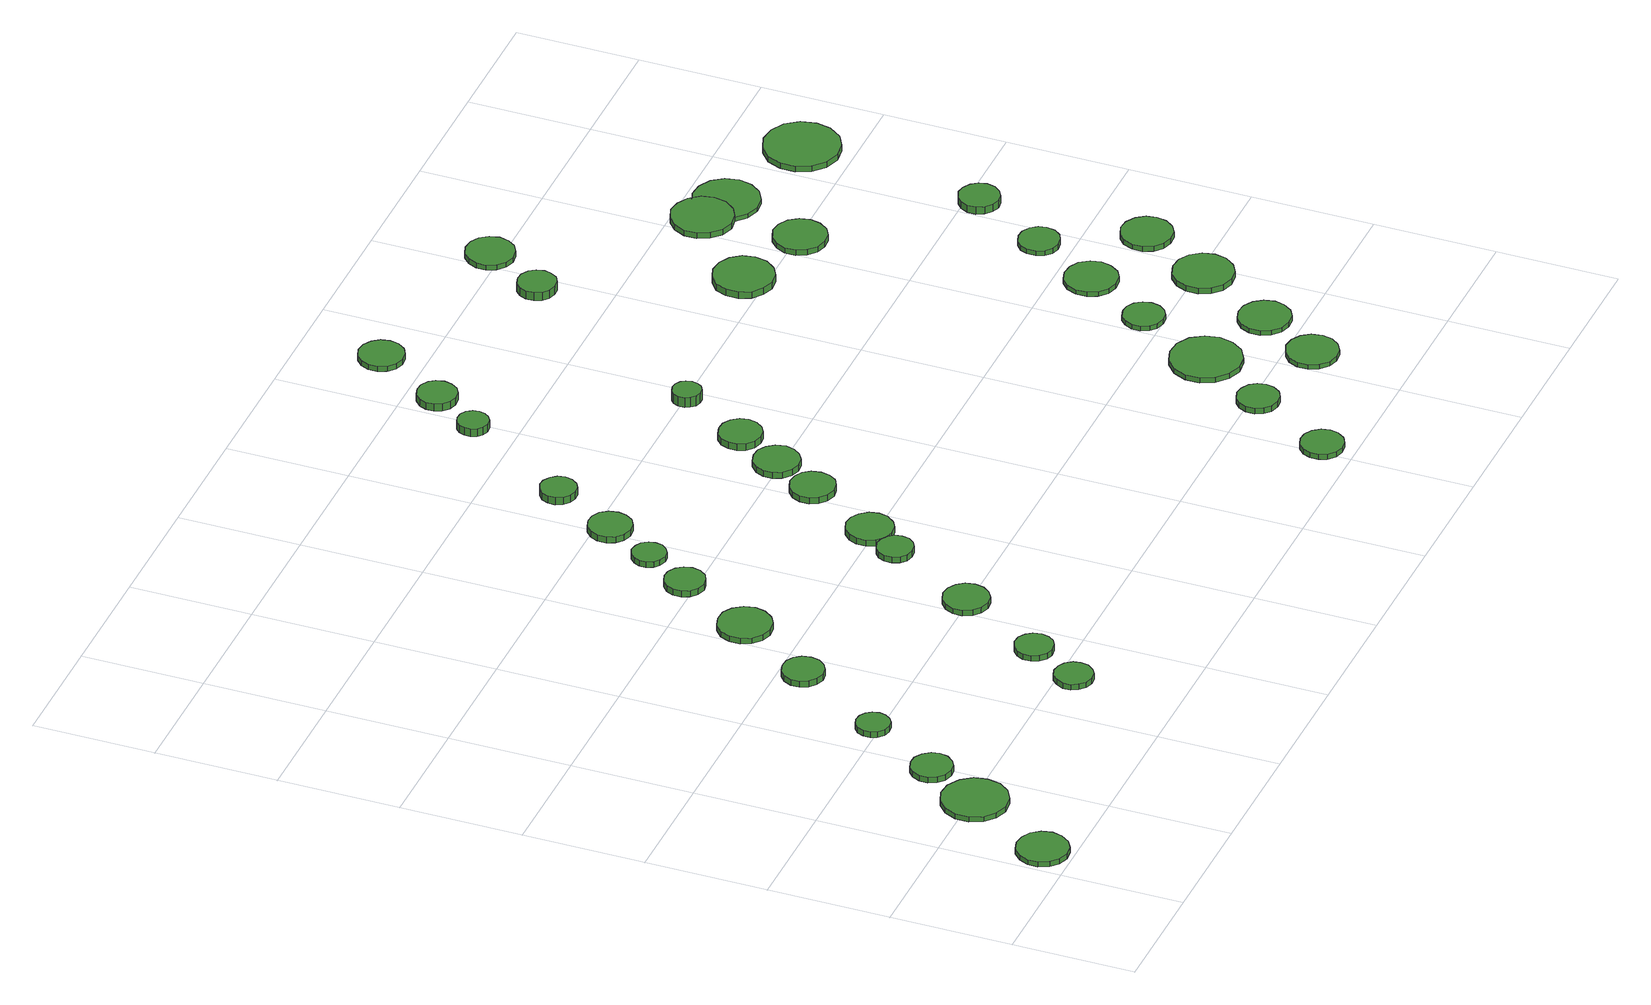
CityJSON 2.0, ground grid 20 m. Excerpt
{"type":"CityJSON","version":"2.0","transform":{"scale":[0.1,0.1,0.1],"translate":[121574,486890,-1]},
"CityObjects":{
"tree1":{"type":"SolitaryVegetationObject","attributes":{"function":"something"},"geometry":[{"type":"MultiSurface","lod":"1","boundaries":[[[0,1,2,3,4,5,6,7,8,9,10,11,12,13,14]],[[15,16,17,18,19,20,21,22,23,24,25,26,27,28,29]],[[0,29,28,1]],[[1,28,27,2]],[[2,27,26,3]],[[3,26,25,4]],[[4,25,24,5]],[[5,24,23,6]],[[6,23,22,7]],[[7,22,21,8]],[[8,21,20,9]],[[9,20,19,10]],[[10,19,18,11]],[[11,18,17,12]],[[12,17,16,13]],[[13,16,15,14]],[[14,15,29,0]]]}]},
"tree2":{"type":"SolitaryVegetationObject","attributes":{"function":"something"},"geometry":[{"type":"MultiSurface","lod":"1","boundaries":[[[30,31,32,33,34,35,36,37,38,39,40,41,42,43,44]],[[45,46,47,48,49,50,51,52,53,54,55,56,57,58,59]],[[30,59,58,31]],[[31,58,57,32]],[[32,57,56,33]],[[33,56,55,34]],[[34,55,54,35]],[[35,54,53,36]],[[36,53,52,37]],[[37,52,51,38]],[[38,51,50,39]],[[39,50,49,40]],[[40,49,48,41]],[[41,48,47,42]],[[42,47,46,43]],[[43,46,45,44]],[[44,45,59,30]]]}]},
"tree3":{"type":"SolitaryVegetationObject","attributes":{"function":"something"},"geometry":[{"type":"MultiSurface","lod":"1","boundaries":[[[60,61,62,63,64,65,66,67,68,69,70,71,72,73,74]],[[75,76,77,78,79,80,81,82,83,84,85,86,87,88,89]],[[60,89,88,61]],[[61,88,87,62]],[[62,87,86,63]],[[63,86,85,64]],[[64,85,84,65]],[[65,84,83,66]],[[66,83,82,67]],[[67,82,81,68]],[[68,81,80,69]],[[69,80,79,70]],[[70,79,78,71]],[[71,78,77,72]],[[72,77,76,73]],[[73,76,75,74]],[[74,75,89,60]]]}]},
"tree4":{"type":"SolitaryVegetationObject","attributes":{"function":"something"},"geometry":[{"type":"MultiSurface","lod":"1","boundaries":[[[90,91,92,93,94,95,96,97,98,99,100,101,102,103,104]],[[105,106,107,108,109,110,111,112,113,114,115,116,117,118,119]],[[90,119,118,91]],[[91,118,117,92]],[[92,117,116,93]],[[93,116,115,94]],[[94,115,114,95]],[[95,114,113,96]],[[96,113,112,97]],[[97,112,111,98]],[[98,111,110,99]],[[99,110,109,100]],[[100,109,108,101]],[[101,108,107,102]],[[102,107,106,103]],[[103,106,105,104]],[[104,105,119,90]]]}]},
"tree5":{"type":"SolitaryVegetationObject","attributes":{"function":"something"},"geometry":[{"type":"MultiSurface","lod":"1","boundaries":[[[120,121,122,123,124,125,126,127,128,129,130,131,132,133,134]],[[135,136,137,138,139,140,141,142,143,144,145,146,147,148,149]],[[120,149,148,121]],[[121,148,147,122]],[[122,147,146,123]],[[123,146,145,124]],[[124,145,144,125]],[[125,144,143,126]],[[126,143,142,127]],[[127,142,141,128]],[[128,141,140,129]],[[129,140,139,130]],[[130,139,138,131]],[[131,138,137,132]],[[132,137,136,133]],[[133,136,135,134]],[[134,135,149,120]]]}]},
"tree6":{"type":"SolitaryVegetationObject","attributes":{"function":"something"},"geometry":[{"type":"MultiSurface","lod":"1","boundaries":[[[150,151,152,153,154,155,156,157,158,159,160,161,162,163,164]],[[165,166,167,168,169,170,171,172,173,174,175,176,177,178,179]],[[150,179,178,151]],[[151,178,177,152]],[[152,177,176,153]],[[153,176,175,154]],[[154,175,174,155]],[[155,174,173,156]],[[156,173,172,157]],[[157,172,171,158]],[[158,171,170,159]],[[159,170,169,160]],[[160,169,168,161]],[[161,168,167,162]],[[162,167,166,163]],[[163,166,165,164]],[[164,165,179,150]]]}]},
"tree7":{"type":"SolitaryVegetationObject","attributes":{"function":"something"},"geometry":[{"type":"MultiSurface","lod":"1","boundaries":[[[180,181,182,183,184,185,186,187,188,189,190,191,192,193,194]],[[195,196,197,198,199,200,201,202,203,204,205,206,207,208,209]],[[180,209,208,181]],[[181,208,207,182]],[[182,207,206,183]],[[183,206,205,184]],[[184,205,204,185]],[[185,204,203,186]],[[186,203,202,187]],[[187,202,201,188]],[[188,201,200,189]],[[189,200,199,190]],[[190,199,198,191]],[[191,198,197,192]],[[192,197,196,193]],[[193,196,195,194]],[[194,195,209,180]]]}]},
"tree8":{"type":"SolitaryVegetationObject","attributes":{"function":"something"},"geometry":[{"type":"MultiSurface","lod":"1","boundaries":[[[210,211,212,213,214,215,216,217,218,219,220,221,222,223,224]],[[225,226,227,228,229,230,231,232,233,234,235,236,237,238,239]],[[210,239,238,211]],[[211,238,237,212]],[[212,237,236,213]],[[213,236,235,214]],[[214,235,234,215]],[[215,234,233,216]],[[216,233,232,217]],[[217,232,231,218]],[[218,231,230,219]],[[219,230,229,220]],[[220,229,228,221]],[[221,228,227,222]],[[222,227,226,223]],[[223,226,225,224]],[[224,225,239,210]]]}]},
"tree9":{"type":"SolitaryVegetationObject","attributes":{"function":"something"},"geometry":[{"type":"MultiSurface","lod":"1","boundaries":[[[240,241,242,243,244,245,246,247,248,249,250,251,252,253,254]],[[255,256,257,258,259,260,261,262,263,264,265,266,267,268,269]],[[240,269,268,241]],[[241,268,267,242]],[[242,267,266,243]],[[243,266,265,244]],[[244,265,264,245]],[[245,264,263,246]],[[246,263,262,247]],[[247,262,261,248]],[[248,261,260,249]],[[249,260,259,250]],[[250,259,258,251]],[[251,258,257,252]],[[252,257,256,253]],[[253,256,255,254]],[[254,255,269,240]]]}]},
"tree10":{"type":"SolitaryVegetationObject","attributes":{"function":"something"},"geometry":[{"type":"MultiSurface","lod":"1","boundaries":[[[270,271,272,273,274,275,276,277,278,279,280,281,282,283,284]],[[285,286,287,288,289,290,291,292,293,294,295,296,297,298,299]],[[270,299,298,271]],[[271,298,297,272]],[[272,297,296,273]],[[273,296,295,274]],[[274,295,294,275]],[[275,294,293,276]],[[276,293,292,277]],[[277,292,291,278]],[[278,291,290,279]],[[279,290,289,280]],[[280,289,288,281]],[[281,288,287,282]],[[282,287,286,283]],[[283,286,285,284]],[[284,285,299,270]]]}]},
"tree11":{"type":"SolitaryVegetationObject","attributes":{"function":"something"},"geometry":[{"type":"MultiSurface","lod":"1","boundaries":[[[300,301,302,303,304,305,306,307,308,309,310,311,312,313,314]],[[315,316,317,318,319,320,321,322,323,324,325,326,327,328,329]],[[300,329,328,301]],[[301,328,327,302]],[[302,327,326,303]],[[303,326,325,304]],[[304,325,324,305]],[[305,324,323,306]],[[306,323,322,307]],[[307,322,321,308]],[[308,321,320,309]],[[309,320,319,310]],[[310,319,318,311]],[[311,318,317,312]],[[312,317,316,313]],[[313,316,315,314]],[[314,315,329,300]]]}]},
"tree12":{"type":"SolitaryVegetationObject","attributes":{"function":"something"},"geometry":[{"type":"MultiSurface","lod":"1","boundaries":[[[330,331,332,333,334,335,336,337,338,339,340,341,342,343,344]],[[345,346,347,348,349,350,351,352,353,354,355,356,357,358,359]],[[330,359,358,331]],[[331,358,357,332]],[[332,357,356,333]],[[333,356,355,334]],[[334,355,354,335]],[[335,354,353,336]],[[336,353,352,337]],[[337,352,351,338]],[[338,351,350,339]],[[339,350,349,340]],[[340,349,348,341]],[[341,348,347,342]],[[342,347,346,343]],[[343,346,345,344]],[[344,345,359,330]]]}]},
"tree13":{"type":"SolitaryVegetationObject","attributes":{"function":"something"},"geometry":[{"type":"MultiSurface","lod":"1","boundaries":[[[360,361,362,363,364,365,366,367,368,369,370,371,372,373,374]],[[375,376,377,378,379,380,381,382,383,384,385,386,387,388,389]],[[360,389,388,361]],[[361,388,387,362]],[[362,387,386,363]],[[363,386,385,364]],[[364,385,384,365]],[[365,384,383,366]],[[366,383,382,367]],[[367,382,381,368]],[[368,381,380,369]],[[369,380,379,370]],[[370,379,378,371]],[[371,378,377,372]],[[372,377,376,373]],[[373,376,375,374]],[[374,375,389,360]]]}]},
"tree14":{"type":"SolitaryVegetationObject","attributes":{"function":"something"},"geometry":[{"type":"MultiSurface","lod":"1","boundaries":[[[390,391,392,393,394,395,396,397,398,399,400,401,402,403,404]],[[405,406,407,408,409,410,411,412,413,414,415,416,417,418,419]],[[390,419,418,391]],[[391,418,417,392]],[[392,417,416,393]],[[393,416,415,394]],[[394,415,414,395]],[[395,414,413,396]],[[396,413,412,397]],[[397,412,411,398]],[[398,411,410,399]],[[399,410,409,400]],[[400,409,408,401]],[[401,408,407,402]],[[402,407,406,403]],[[403,406,405,404]],[[404,405,419,390]]]}]},
"tree15":{"type":"SolitaryVegetationObject","attributes":{"function":"something"},"geometry":[{"type":"MultiSurface","lod":"1","boundaries":[[[420,421,422,423,424,425,426,427,428,429,430,431,432,433,434]],[[435,436,437,438,439,440,441,442,443,444,445,446,447,448,449]],[[420,449,448,421]],[[421,448,447,422]],[[422,447,446,423]],[[423,446,445,424]],[[424,445,444,425]],[[425,444,443,426]],[[426,443,442,427]],[[427,442,441,428]],[[428,441,440,429]],[[429,440,439,430]],[[430,439,438,431]],[[431,438,437,432]],[[432,437,436,433]],[[433,436,435,434]],[[434,435,449,420]]]}]},
"tree16":{"type":"SolitaryVegetationObject","attributes":{"function":"something"},"geometry":[{"type":"MultiSurface","lod":"1","boundaries":[[[450,451,452,453,454,455,456,457,458,459,460,461,462,463,464]],[[465,466,467,468,469,470,471,472,473,474,475,476,477,478,479]],[[450,479,478,451]],[[451,478,477,452]],[[452,477,476,453]],[[453,476,475,454]],[[454,475,474,455]],[[455,474,473,456]],[[456,473,472,457]],[[457,472,471,458]],[[458,471,470,459]],[[459,470,469,460]],[[460,469,468,461]],[[461,468,467,462]],[[462,467,466,463]],[[463,466,465,464]],[[464,465,479,450]]]}]},
"tree17":{"type":"SolitaryVegetationObject","attributes":{"function":"something"},"geometry":[{"type":"MultiSurface","lod":"1","boundaries":[[[480,481,482,483,484,485,486,487,488,489,490,491,492,493,494]],[[495,496,497,498,499,500,501,502,503,504,505,506,507,508,509]],[[480,509,508,481]],[[481,508,507,482]],[[482,507,506,483]],[[483,506,505,484]],[[484,505,504,485]],[[485,504,503,486]],[[486,503,502,487]],[[487,502,501,488]],[[488,501,500,489]],[[489,500,499,490]],[[490,499,498,491]],[[491,498,497,492]],[[492,497,496,493]],[[493,496,495,494]],[[494,495,509,480]]]}]},
"tree18":{"type":"SolitaryVegetationObject","attributes":{"function":"something"},"geometry":[{"type":"MultiSurface","lod":"1","boundaries":[[[510,511,512,513,514,515,516,517,518,519,520,521,522,523,524]],[[525,526,527,528,529,530,531,532,533,534,535,536,537,538,539]],[[510,539,538,511]],[[511,538,537,512]],[[512,537,536,513]],[[513,536,535,514]],[[514,535,534,515]],[[515,534,533,516]],[[516,533,532,517]],[[517,532,531,518]],[[518,531,530,519]],[[519,530,529,520]],[[520,529,528,521]],[[521,528,527,522]],[[522,527,526,523]],[[523,526,525,524]],[[524,525,539,510]]]}]},
"tree19":{"type":"SolitaryVegetationObject","attributes":{"function":"something"},"geometry":[{"type":"MultiSurface","lod":"1","boundaries":[[[540,541,542,543,544,545,546,547,548,549,550,551,552,553,554]],[[555,556,557,558,559,560,561,562,563,564,565,566,567,568,569]],[[540,569,568,541]],[[541,568,567,542]],[[542,567,566,543]],[[543,566,565,544]],[[544,565,564,545]],[[545,564,563,546]],[[546,563,562,547]],[[547,562,561,548]],[[548,561,560,549]],[[549,560,559,550]],[[550,559,558,551]],[[551,558,557,552]],[[552,557,556,553]],[[553,556,555,554]],[[554,555,569,540]]]}]},
"tree20":{"type":"SolitaryVegetationObject","attributes":{"function":"something"},"geometry":[{"type":"MultiSurface","lod":"1","boundaries":[[[570,571,572,573,574,575,576,577,578,579,580,581,582,583,584]],[[585,586,587,588,589,590,591,592,593,594,595,596,597,598,599]],[[570,599,598,571]],[[571,598,597,572]],[[572,597,596,573]],[[573,596,595,574]],[[574,595,594,575]],[[575,594,593,576]],[[576,593,592,577]],[[577,592,591,578]],[[578,591,590,579]],[[579,590,589,580]],[[580,589,588,581]],[[581,588,587,582]],[[582,587,586,583]],[[583,586,585,584]],[[584,585,599,570]]]}]},
"tree21":{"type":"SolitaryVegetationObject","attributes":{"function":"something"},"geometry":[{"type":"MultiSurface","lod":"1","boundaries":[[[600,601,602,603,604,605,606,607,608,609,610,611,612,613,614]],[[615,616,617,618,619,620,621,622,623,624,625,626,627,628,629]],[[600,629,628,601]],[[601,628,627,602]],[[602,627,626,603]],[[603,626,625,604]],[[604,625,624,605]],[[605,624,623,606]],[[606,623,622,607]],[[607,622,621,608]],[[608,621,620,609]],[[609,620,619,610]],[[610,619,618,611]],[[611,618,617,612]],[[612,617,616,613]],[[613,616,615,614]],[[614,615,629,600]]]}]},
"tree22":{"type":"SolitaryVegetationObject","attributes":{"function":"something"},"geometry":[{"type":"MultiSurface","lod":"1","boundaries":[[[630,631,632,633,634,635,636,637,638,639,640,641,642,643,644]],[[645,646,647,648,649,650,651,652,653,654,655,656,657,658,659]],[[630,659,658,631]],[[631,658,657,632]],[[632,657,656,633]],[[633,656,655,634]],[[634,655,654,635]],[[635,654,653,636]],[[636,653,652,637]],[[637,652,651,638]],[[638,651,650,639]],[[639,650,649,640]],[[640,649,648,641]],[[641,648,647,642]],[[642,647,646,643]],[[643,646,645,644]],[[644,645,659,630]]]}]},
"tree23":{"type":"SolitaryVegetationObject","attributes":{"function":"something"},"geometry":[{"type":"MultiSurface","lod":"1","boundaries":[[[660,661,662,663,664,665,666,667,668,669,670,671,672,673,674]],[[675,676,677,678,679,680,681,682,683,684,685,686,687,688,689]],[[660,689,688,661]],[[661,688,687,662]],[[662,687,686,663]],[[663,686,685,664]],[[664,685,684,665]],[[665,684,683,666]],[[666,683,682,667]],[[667,682,681,668]],[[668,681,680,669]],[[669,680,679,670]],[[670,679,678,671]],[[671,678,677,672]],[[672,677,676,673]],[[673,676,675,674]],[[674,675,689,660]]]}]},
"tree24":{"type":"SolitaryVegetationObject","attributes":{"function":"something"},"geometry":[{"type":"MultiSurface","lod":"1","boundaries":[[[690,691,692,693,694,695,696,697,698,699,700,701,702,703,704]],[[705,706,707,708,709,710,711,712,713,714,715,716,717,718,719]],[[690,719,718,691]],[[691,718,717,692]],[[692,717,716,693]],[[693,716,715,694]],[[694,715,714,695]],[[695,714,713,696]],[[696,713,712,697]],[[697,712,711,698]],[[698,711,710,699]],[[699,710,709,700]],[[700,709,708,701]],[[701,708,707,702]],[[702,707,706,703]],[[703,706,705,704]],[[704,705,719,690]]]}]},
"tree25":{"type":"SolitaryVegetationObject","attributes":{"function":"something"},"geometry":[{"type":"MultiSurface","lod":"1","boundaries":[[[720,721,722,723,724,725,726,727,728,729,730,731,732,733,734]],[[735,736,737,738,739,740,741,742,743,744,745,746,747,748,749]],[[720,749,748,721]],[[721,748,747,722]],[[722,747,746,723]],[[723,746,745,724]],[[724,745,744,725]],[[725,744,743,726]],[[726,743,742,727]],[[727,742,741,728]],[[728,741,740,729]],[[729,740,739,730]],[[730,739,738,731]],[[731,738,737,732]],[[732,737,736,733]],[[733,736,735,734]],[[734,735,749,720]]]}]},
"tree26":{"type":"SolitaryVegetationObject","attributes":{"function":"something"},"geometry":[{"type":"MultiSurface","lod":"1","boundaries":[[[750,751,752,753,754,755,756,757,758,759,760,761,762,763,764]],[[765,766,767,768,769,770,771,772,773,774,775,776,777,778,779]],[[750,779,778,751]],[[751,778,777,752]],[[752,777,776,753]],[[753,776,775,754]],[[754,775,774,755]],[[755,774,773,756]],[[756,773,772,757]],[[757,772,771,758]],[[758,771,770,759]],[[759,770,769,760]],[[760,769,768,761]],[[761,768,767,762]],[[762,767,766,763]],[[763,766,765,764]],[[764,765,779,750]]]}]},
"tree27":{"type":"SolitaryVegetationObject","attributes":{"function":"something"},"geometry":[{"type":"MultiSurface","lod":"1","boundaries":[[[780,781,782,783,784,785,786,787,788,789,790,791,792,793,794]],[[795,796,797,798,799,800,801,802,803,804,805,806,807,808,809]],[[780,809,808,781]],[[781,808,807,782]],[[782,807,806,783]],[[783,806,805,784]],[[784,805,804,785]],[[785,804,803,786]],[[786,803,802,787]],[[787,802,801,788]],[[788,801,800,789]],[[789,800,799,790]],[[790,799,798,791]],[[791,798,797,792]],[[792,797,796,793]],[[793,796,795,794]],[[794,795,809,780]]]}]},
"tree28":{"type":"SolitaryVegetationObject","attributes":{"function":"something"},"geometry":[{"type":"MultiSurface","lod":"1","boundaries":[[[810,811,812,813,814,815,816,817,818,819,820,821,822,823,824]],[[825,826,827,828,829,830,831,832,833,834,835,836,837,838,839]],[[810,839,838,811]],[[811,838,837,812]],[[812,837,836,813]],[[813,836,835,814]],[[814,835,834,815]],[[815,834,833,816]],[[816,833,832,817]],[[817,832,831,818]],[[818,831,830,819]],[[819,830,829,820]],[[820,829,828,821]],[[821,828,827,822]],[[822,827,826,823]],[[823,826,825,824]],[[824,825,839,810]]]}]},
"tree29":{"type":"SolitaryVegetationObject","attributes":{"function":"something"},"geometry":[{"type":"MultiSurface","lod":"1","boundaries":[[[840,841,842,843,844,845,846,847,848,849,850,851,852,853,854]],[[855,856,857,858,859,860,861,862,863,864,865,866,867,868,869]],[[840,869,868,841]],[[841,868,867,842]],[[842,867,866,843]],[[843,866,865,844]],[[844,865,864,845]],[[845,864,863,846]],[[846,863,862,847]],[[847,862,861,848]],[[848,861,860,849]],[[849,860,859,850]],[[850,859,858,851]],[[851,858,857,852]],[[852,857,856,853]],[[853,856,855,854]],[[854,855,869,840]]]}]},
"tree30":{"type":"SolitaryVegetationObject","attributes":{"function":"something"},"geometry":[{"type":"MultiSurface","lod":"1","boundaries":[[[870,871,872,873,874,875,876,877,878,879,880,881,882,883,884]],[[885,886,887,888,889,890,891,892,893,894,895,896,897,898,899]],[[870,899,898,871]],[[871,898,897,872]],[[872,897,896,873]],[[873,896,895,874]],[[874,895,894,875]],[[875,894,893,876]],[[876,893,892,877]],[[877,892,891,878]],[[878,891,890,879]],[[879,890,889,880]],[[880,889,888,881]],[[881,888,887,882]],[[882,887,886,883]],[[883,886,885,884]],[[884,885,899,870]]]}]},
"tree31":{"type":"SolitaryVegetationObject","attributes":{"function":"something"},"geometry":[{"type":"MultiSurface","lod":"1","boundaries":[[[900,901,902,903,904,905,906,907,908,909,910,911,912,913,914]],[[915,916,917,918,919,920,921,922,923,924,925,926,927,928,929]],[[900,929,928,901]],[[901,928,927,902]],[[902,927,926,903]],[[903,926,925,904]],[[904,925,924,905]],[[905,924,923,906]],[[906,923,922,907]],[[907,922,921,908]],[[908,921,920,909]],[[909,920,919,910]],[[910,919,918,911]],[[911,918,917,912]],[[912,917,916,913]],[[913,916,915,914]],[[914,915,929,900]]]}]},
"tree32":{"type":"SolitaryVegetationObject","attributes":{"function":"something"},"geometry":[{"type":"MultiSurface","lod":"1","boundaries":[[[930,931,932,933,934,935,936,937,938,939,940,941,942,943,944]],[[945,946,947,948,949,950,951,952,953,954,955,956,957,958,959]],[[930,959,958,931]],[[931,958,957,932]],[[932,957,956,933]],[[933,956,955,934]],[[934,955,954,935]],[[935,954,953,936]],[[936,953,952,937]],[[937,952,951,938]],[[938,951,950,939]],[[939,950,949,940]],[[940,949,948,941]],[[941,948,947,942]],[[942,947,946,943]],[[943,946,945,944]],[[944,945,959,930]]]}]},
"tree33":{"type":"SolitaryVegetationObject","attributes":{"function":"something"},"geometry":[{"type":"MultiSurface","lod":"1","boundaries":[[[960,961,962,963,964,965,966,967,968,969,970,971,972,973,974]],[[975,976,977,978,979,980,981,982,983,984,985,986,987,988,989]],[[960,989,988,961]],[[961,988,987,962]],[[962,987,986,963]],[[963,986,985,964]],[[964,985,984,965]],[[965,984,983,966]],[[966,983,982,967]],[[967,982,981,968]],[[968,981,980,969]],[[969,980,979,970]],[[970,979,978,971]],[[971,978,977,972]],[[972,977,976,973]],[[973,976,975,974]],[[974,975,989,960]]]}]},
"tree34":{"type":"SolitaryVegetationObject","attributes":{"function":"something"},"geometry":[{"type":"MultiSurface","lod":"1","boundaries":[[[990,991,992,993,994,995,996,997,998,999,1000,1001,1002,1003,1004]],[[1005,1006,1007,1008,1009,1010,1011,1012,1013,1014,1015,1016,1017,1018,1019]],[[990,1019,1018,991]],[[991,1018,1017,992]],[[992,1017,1016,993]],[[993,1016,1015,994]],[[994,1015,1014,995]],[[995,1014,1013,996]],[[996,1013,1012,997]],[[997,1012,1011,998]],[[998,1011,1010,999]],[[999,1010,1009,1000]],[[1000,1009,1008,1001]],[[1001,1008,1007,1002]],[[1002,1007,1006,1003]],[[1003,1006,1005,1004]],[[1004,1005,1019,990]]]}]},
"tree35":{"type":"SolitaryVegetationObject","attributes":{"function":"something"},"geometry":[{"type":"MultiSurface","lod":"1","boundaries":[[[1020,1021,1022,1023,1024,1025,1026,1027,1028,1029,1030,1031,1032,1033,1034]],[[1035,1036,1037,1038,1039,1040,1041,1042,1043,1044,1045,1046,1047,1048,1049]],[[1020,1049,1048,1021]],[[1021,1048,1047,1022]],[[1022,1047,1046,1023]],[[1023,1046,1045,1024]],[[1024,1045,1044,1025]],[[1025,1044,1043,1026]],[[1026,1043,1042,1027]],[[1027,1042,1041,1028]],[[1028,1041,1040,1029]],[[1029,1040,1039,1030]],[[1030,1039,1038,1031]],[[1031,1038,1037,1032]],[[1032,1037,1036,1033]],[[1033,1036,1035,1034]],[[1034,1035,1049,1020]]]}]},
"tree36":{"type":"SolitaryVegetationObject","attributes":{"function":"something"},"geometry":[{"type":"MultiSurface","lod":"1","boundaries":[[[1050,1051,1052,1053,1054,1055,1056,1057,1058,1059,1060,1061,1062,1063,1064]],[[1065,1066,1067,1068,1069,1070,1071,1072,1073,1074,1075,1076,1077,1078,1079]],[[1050,1079,1078,1051]],[[1051,1078,1077,1052]],[[1052,1077,1076,1053]],[[1053,1076,1075,1054]],[[1054,1075,1074,1055]],[[1055,1074,1073,1056]],[[1056,1073,1072,1057]],[[1057,1072,1071,1058]],[[1058,1071,1070,1059]],[[1059,1070,1069,1060]],[[1060,1069,1068,1061]],[[1061,1068,1067,1062]],[[1062,1067,1066,1063]],[[1063,1066,1065,1064]],[[1064,1065,1079,1050]]]}]},
"tree37":{"type":"SolitaryVegetationObject","attributes":{"function":"something"},"geometry":[{"type":"MultiSurface","lod":"1","boundaries":[[[1080,1081,1082,1083,1084,1085,1086,1087,1088,1089,1090,1091,1092,1093,1094]],[[1095,1096,1097,1098,1099,1100,1101,1102,1103,1104,1105,1106,1107,1108,1109]],[[1080,1109,1108,1081]],[[1081,1108,1107,1082]],[[1082,1107,1106,1083]],[[1083,1106,1105,1084]],[[1084,1105,1104,1085]],[[1085,1104,1103,1086]],[[1086,1103,1102,1087]],[[1087,1102,1101,1088]],[[1088,1101,1100,1089]],[[1089,1100,1099,1090]],[[1090,1099,1098,1091]],[[1091,1098,1097,1092]],[[1092,1097,1096,1093]],[[1093,1096,1095,1094]],[[1094,1095,1109,1080]]]}]},
"tree38":{"type":"SolitaryVegetationObject","attributes":{"function":"something"},"geometry":[{"type":"MultiSurface","lod":"1","boundaries":[[[1110,1111,1112,1113,1114,1115,1116,1117,1118,1119,1120,1121,1122,1123,1124]],[[1125,1126,1127,1128,1129,1067,1130,1131,1132,1133,1134,1135,1136,1137,1138]],[[1110,1138,1137,1111]],[[1111,1137,1136,1112]],[[1112,1136,1135,1113]],[[1113,1135,1134,1114]],[[1114,1134,1133,1115]],[[1115,1133,1132,1116]],[[1116,1132,1131,1117]],[[1117,1131,1130,1118]],[[1118,1130,1067,1119]],[[1119,1067,1129,1120]],[[1120,1129,1128,1121]],[[1121,1128,1127,1122]],[[1122,1127,1126,1123]],[[1123,1126,1125,1124]],[[1124,1125,1138,1110]]]}]},
"tree39":{"type":"SolitaryVegetationObject","attributes":{"function":"something"},"geometry":[{"type":"MultiSurface","lod":"1","boundaries":[[[1139,1140,1141,1142,1143,1144,1145,1146,1147,1148,1149,1150,1151,1152,1153]],[[1154,1155,1156,1157,1158,1159,1160,1161,1162,1163,1164,1165,1166,1167,1168]],[[1139,1168,1167,1140]],[[1140,1167,1166,1141]],[[1141,1166,1165,1142]],[[1142,1165,1164,1143]],[[1143,1164,1163,1144]],[[1144,1163,1162,1145]],[[1145,1162,1161,1146]],[[1146,1161,1160,1147]],[[1147,1160,1159,1148]],[[1148,1159,1158,1149]],[[1149,1158,1157,1150]],[[1150,1157,1156,1151]],[[1151,1156,1155,1152]],[[1152,1155,1154,1153]],[[1153,1154,1168,1139]]]}]},
"tree40":{"type":"SolitaryVegetationObject","attributes":{"function":"something"},"geometry":[{"type":"MultiSurface","lod":"1","boundaries":[[[1169,1170,1171,1172,1173,1174,1175,1176,1177,1178,1179,1180,1181,1182,1183]],[[1184,1185,1186,1187,1188,1189,1190,1191,1192,1193,1194,1195,1196,1197,1198]],[[1169,1198,1197,1170]],[[1170,1197,1196,1171]],[[1171,1196,1195,1172]],[[1172,1195,1194,1173]],[[1173,1194,1193,1174]],[[1174,1193,1192,1175]],[[1175,1192,1191,1176]],[[1176,1191,1190,1177]],[[1177,1190,1189,1178]],[[1178,1189,1188,1179]],[[1179,1188,1187,1180]],[[1180,1187,1186,1181]],[[1181,1186,1185,1182]],[[1182,1185,1184,1183]],[[1183,1184,1198,1169]]]}]}
},
"vertices":[
[91,49,16],[87,66,16],[77,80,16],[62,88,16],[45,90,16],[28,85,16],[16,73,16],[8,57,16],[8,40,16],[16,24,16],[28,13,16],[45,7,16],[62,9,16],[77,18,16],[87,32,16],[87,32,7],[77,18,7],[62,9,7],[45,7,7],[28,13,7],[16,24,7],[8,40,7],[8,57,7],[16,73,7],[28,85,7],[45,90,7],[62,88,7],[77,80,7],[87,66,7],[91,49,7],
[187,193,16],[183,214,16],[170,232,16],[150,244,16],[128,246,16],[107,239,16],[91,224,16],[82,204,16],[82,182,16],[91,161,16],[107,147,16],[128,140,16],[150,142,16],[170,153,16],[183,171,16],[183,171,7],[170,153,7],[150,142,7],[128,140,7],[107,147,7],[91,161,7],[82,182,7],[82,204,7],[91,224,7],[107,239,7],[128,246,7],[150,244,7],[170,232,7],[183,214,7],[187,193,7],
[225,286,16],[222,299,16],[213,311,16],[201,318,16],[188,319,16],[174,315,16],[164,306,16],[158,293,16],[158,279,16],[164,266,16],[174,257,16],[188,253,16],[201,254,16],[213,261,16],[222,272,16],[222,272,6],[213,261,6],[201,254,6],[188,253,6],[174,257,6],[164,266,6],[158,279,6],[158,293,6],[164,306,6],[174,315,6],[188,319,6],[201,318,6],[213,311,6],[222,299,6],[225,286,6],
[293,411,16],[290,422,16],[284,431,16],[274,437,16],[263,438,16],[252,435,16],[243,427,16],[239,417,16],[239,405,16],[243,395,16],[252,387,16],[263,384,16],[274,385,16],[284,391,16],[290,400,16],[290,400,6],[284,391,6],[274,385,6],[263,384,6],[252,387,6],[243,395,6],[239,405,6],[239,417,6],[243,427,6],[252,435,6],[263,438,6],[274,437,6],[284,431,6],[290,422,6],[293,411,6],
[392,562,17],[389,576,17],[381,587,17],[369,594,17],[355,595,17],[342,591,17],[331,582,17],[325,569,17],[325,555,17],[331,542,17],[342,533,17],[355,528,17],[369,530,17],[381,537,17],[389,548,17],[389,548,6],[381,537,6],[369,530,6],[355,528,6],[342,533,6],[331,542,6],[325,555,6],[325,569,6],[331,582,6],[342,591,6],[355,595,6],[369,594,6],[381,587,6],[389,576,6],[392,562,6],
[530,176,16],[528,188,16],[520,199,16],[509,205,16],[496,207,16],[484,203,16],[475,194,16],[469,182,16],[469,169,16],[475,158,16],[484,149,16],[496,145,16],[509,146,16],[520,153,16],[528,163,16],[528,163,6],[520,153,6],[509,146,6],[496,145,6],[484,149,6],[475,158,6],[469,169,6],[469,182,6],[475,194,6],[484,203,6],[496,207,6],[509,205,6],[520,199,6],[528,188,6],[530,176,6],
[580,260,16],[577,273,16],[570,283,16],[559,290,16],[546,291,16],[534,287,16],[524,278,16],[519,267,16],[519,254,16],[524,242,16],[534,233,16],[546,229,16],[559,231,16],[570,237,16],[577,247,16],[577,247,6],[570,237,6],[559,231,6],[546,229,6],[534,233,6],[524,242,6],[519,254,6],[519,267,6],[524,278,6],[534,287,6],[546,291,6],[559,290,6],[570,283,6],[577,273,6],[580,260,6],
[486,690,16],[482,708,16],[471,723,16],[456,732,16],[438,733,16],[421,728,16],[407,716,16],[400,699,16],[400,681,16],[407,665,16],[421,653,16],[438,647,16],[456,649,16],[471,658,16],[482,673,16],[482,673,6],[471,658,6],[456,649,6],[438,647,6],[421,653,6],[407,665,6],[400,681,6],[400,699,6],[407,716,6],[421,728,6],[438,733,6],[456,732,6],[471,723,6],[482,708,6],[486,690,6],
[667,403,16],[664,418,16],[655,430,16],[642,438,16],[627,440,16],[612,435,16],[601,425,16],[594,411,16],[594,395,16],[601,381,16],[612,371,16],[627,366,16],[642,368,16],[655,376,16],[664,388,16],[664,388,6],[655,376,6],[642,368,6],[627,366,6],[612,371,6],[601,381,6],[594,395,6],[594,411,6],[601,425,6],[612,435,6],[627,440,6],[642,438,6],[655,430,6],[664,418,6],[667,403,6],
[549,818,17],[546,831,17],[538,842,17],[526,849,17],[513,850,17],[500,846,17],[490,837,17],[484,825,17],[484,811,17],[490,798,17],[500,789,17],[513,785,17],[526,787,17],[538,793,17],[546,804,17],[546,804,6],[538,793,6],[526,787,6],[513,785,6],[500,789,6],[490,798,6],[484,811,6],[484,825,6],[490,837,6],[500,846,6],[513,850,6],[526,849,6],[538,842,6],[546,831,6],[549,818,6],
[592,895,16],[590,906,16],[583,916,16],[573,921,16],[562,923,16],[551,919,16],[543,911,16],[538,901,16],[538,890,16],[543,879,16],[551,872,16],[562,868,16],[573,869,16],[583,875,16],[590,884,16],[590,884,6],[583,875,6],[573,869,6],[562,868,6],[551,872,6],[543,879,6],[538,890,6],[538,901,6],[543,911,6],[551,919,6],[562,923,6],[573,921,6],[583,916,6],[590,906,6],[592,895,6],
[745,553,17],[743,565,17],[735,574,17],[725,580,17],[713,582,17],[701,578,17],[692,570,17],[687,559,17],[687,547,17],[692,535,17],[701,527,17],[713,524,17],[725,525,17],[735,531,17],[743,541,17],[743,541,6],[735,531,6],[725,525,6],[713,524,6],[701,527,6],[692,535,6],[687,547,6],[687,559,6],[692,570,6],[701,578,6],[713,582,6],[725,580,6],[735,574,6],[743,565,6],[745,553,6],
[646,977,17],[643,992,17],[635,1004,17],[622,1011,17],[608,1012,17],[594,1008,17],[583,998,17],[577,985,17],[577,970,17],[583,957,17],[594,947,17],[608,942,17],[622,944,17],[635,951,17],[643,963,17],[643,963,6],[635,951,6],[622,944,6],[608,942,6],[594,947,6],[583,957,6],[577,970,6],[577,985,6],[583,998,6],[594,1008,6],[608,1012,6],[622,1011,6],[635,1004,6],[643,992,6],[646,977,6],
[789,608,17],[786,623,17],[776,636,17],[763,644,17],[747,646,17],[732,641,17],[720,630,17],[714,616,17],[714,600,17],[720,586,17],[732,575,17],[747,571,17],[763,572,17],[776,580,17],[786,593,17],[786,593,6],[776,580,6],[763,572,6],[747,571,6],[732,575,6],[720,586,6],[714,600,6],[714,616,6],[720,630,6],[732,641,6],[747,646,6],[763,644,6],[776,636,6],[786,623,6],[789,608,6],
[702,1086,19],[699,1098,19],[692,1107,19],[681,1114,19],[670,1115,19],[658,1111,19],[649,1103,19],[644,1092,19],[644,1080,19],[649,1069,19],[658,1061,19],[670,1057,19],[681,1058,19],[692,1064,19],[699,1074,19],[699,1074,6],[692,1064,6],[681,1058,6],[670,1057,6],[658,1061,6],[649,1069,6],[644,1080,6],[644,1092,6],[649,1103,6],[658,1111,6],[670,1115,6],[681,1114,6],[692,1107,6],[699,1098,6],[702,1086,6],
[859,730,17],[856,745,17],[848,757,17],[835,764,17],[820,766,17],[805,761,17],[794,751,17],[788,737,17],[788,722,17],[794,709,17],[805,699,17],[820,694,17],[835,696,17],[848,703,17],[856,715,17],[856,715,6],[848,703,6],[835,696,6],[820,694,6],[805,699,6],[794,709,6],[788,722,6],[788,737,6],[794,751,6],[805,761,6],[820,766,6],[835,764,6],[848,757,6],[856,745,6],[859,730,6],
[905,806,17],[901,822,17],[892,834,17],[879,842,17],[864,843,17],[849,839,17],[837,828,17],[831,814,17],[831,799,17],[837,785,17],[849,774,17],[864,769,17],[879,771,17],[892,779,17],[901,791,17],[901,791,6],[892,779,6],[879,771,6],[864,769,6],[849,774,6],[837,785,6],[831,799,6],[831,814,6],[837,828,6],[849,839,6],[864,843,6],[879,842,6],[892,834,6],[901,822,6],[905,806,6],
[816,1272,20],[814,1282,20],[808,1291,20],[799,1296,20],[788,1297,20],[778,1294,20],[771,1287,20],[767,1277,20],[767,1267,20],[771,1257,20],[778,1251,20],[788,1247,20],[799,1248,20],[808,1254,20],[814,1262,20],[814,1262,6],[808,1254,6],[799,1248,6],[788,1247,6],[778,1251,6],[771,1257,6],[767,1267,6],[767,1277,6],[771,1287,6],[778,1294,6],[788,1297,6],[799,1296,6],[808,1291,6],[814,1282,6],[816,1272,6],
[949,884,18],[946,898,18],[937,910,18],[925,917,18],[911,918,18],[897,914,18],[886,904,18],[881,891,18],[881,877,18],[886,864,18],[897,854,18],[911,850,18],[925,851,18],[937,858,18],[946,870,18],[946,870,6],[937,858,6],[925,851,6],[911,850,6],[897,854,6],[886,864,6],[881,877,6],[881,891,6],[886,904,6],[897,914,6],[911,918,6],[925,917,6],[937,910,6],[946,898,6],[949,884,6],
[1250,53,16],[1247,67,16],[1238,79,16],[1226,86,16],[1212,87,16],[1198,83,16],[1187,73,16],[1182,60,16],[1182,46,16],[1187,33,16],[1198,23,16],[1212,19,16],[1226,20,16],[1238,27,16],[1247,39,16],[1247,39,7],[1238,27,7],[1226,20,7],[1212,19,7],[1198,23,7],[1187,33,7],[1182,46,7],[1182,60,7],[1187,73,7],[1198,83,7],[1212,87,7],[1226,86,7],[1238,79,7],[1247,67,7],[1250,53,7],
[873,1351,19],[870,1364,19],[863,1374,19],[851,1381,19],[838,1382,19],[825,1378,19],[815,1369,19],[810,1357,19],[810,1344,19],[815,1332,19],[825,1323,19],[838,1319,19],[851,1320,19],[863,1327,19],[870,1338,19],[870,1338,6],[863,1327,6],[851,1320,6],[838,1319,6],[825,1323,6],[815,1332,6],[810,1344,6],[810,1357,6],[815,1369,6],[825,1378,6],[838,1382,6],[851,1381,6],[863,1374,6],[870,1364,6],[873,1351,6],
[1004,998,24],[1002,1008,24],[997,1015,24],[988,1020,24],[979,1021,24],[970,1018,24],[963,1012,24],[959,1003,24],[959,993,24],[963,985,24],[970,978,24],[979,975,24],[988,976,24],[997,981,24],[1002,989,24],[1002,989,6],[997,981,6],[988,976,6],[979,975,6],[970,978,6],[963,985,6],[959,993,6],[959,1003,6],[963,1012,6],[970,1018,6],[979,1021,6],[988,1020,6],[997,1015,6],[1002,1008,6],[1004,998,6],
[1327,188,17],[1324,202,17],[1316,213,17],[1303,220,17],[1290,222,17],[1276,217,17],[1266,208,17],[1260,195,17],[1260,181,17],[1266,168,17],[1276,159,17],[1290,155,17],[1303,156,17],[1316,163,17],[1324,175,17],[1324,175,7],[1316,163,7],[1303,156,7],[1290,155,7],[1276,159,7],[1266,168,7],[1260,181,7],[1260,195,7],[1266,208,7],[1276,217,7],[1290,222,7],[1303,220,7],[1316,213,7],[1324,202,7],[1327,188,7],
[948,1469,16],[945,1484,16],[936,1496,16],[923,1504,16],[908,1506,16],[893,1501,16],[882,1491,16],[876,1477,16],[876,1462,16],[882,1448,16],[893,1438,16],[908,1433,16],[923,1435,16],[936,1442,16],[945,1454,16],[945,1454,7],[936,1442,7],[923,1435,7],[908,1433,7],[893,1438,7],[882,1448,7],[876,1462,7],[876,1477,7],[882,1491,7],[893,1501,7],[908,1506,7],[923,1504,7],[936,1496,7],[945,1484,7],[948,1469,7],
[1418,300,17],[1413,323,17],[1400,343,17],[1379,355,17],[1355,357,17],[1333,350,17],[1315,334,17],[1305,312,17],[1305,288,17],[1315,267,17],[1333,251,17],[1355,243,17],[1379,246,17],[1400,258,17],[1413,277,17],[1413,277,8],[1400,258,8],[1379,246,8],[1355,243,8],[1333,251,8],[1315,267,8],[1305,288,8],[1305,312,8],[1315,334,8],[1333,350,8],[1355,357,8],[1379,355,8],[1400,343,8],[1413,323,8],[1418,300,8],
[1483,158,15],[1480,175,15],[1470,189,15],[1455,198,15],[1438,200,15],[1421,194,15],[1408,183,15],[1401,167,15],[1401,150,15],[1408,134,15],[1421,122,15],[1438,117,15],[1455,119,15],[1470,128,15],[1480,141,15],[1480,141,7],[1470,128,7],[1455,119,7],[1438,117,7],[1421,122,7],[1408,134,7],[1401,150,7],[1401,167,7],[1408,183,7],[1421,194,7],[1438,200,7],[1455,198,7],[1470,189,7],[1480,175,7],[1483,158,7],
[1468,431,16],[1465,445,16],[1457,456,16],[1445,463,16],[1432,464,16],[1418,460,16],[1408,451,16],[1402,438,16],[1402,424,16],[1408,411,16],[1418,402,16],[1432,398,16],[1445,399,16],[1457,406,16],[1465,417,16],[1465,417,8],[1457,406,8],[1445,399,8],[1432,398,8],[1418,402,8],[1408,411,8],[1402,424,8],[1402,438,8],[1408,451,8],[1418,460,8],[1432,464,8],[1445,463,8],[1457,456,8],[1465,445,8],[1468,431,8],
[1201,1317,22],[1198,1330,22],[1191,1340,22],[1179,1347,22],[1167,1348,22],[1154,1344,22],[1145,1336,22],[1140,1324,22],[1140,1311,22],[1145,1299,22],[1154,1291,22],[1167,1287,22],[1179,1288,22],[1191,1294,22],[1198,1305,22],[1198,1305,7],[1191,1294,7],[1179,1288,7],[1167,1287,7],[1154,1291,7],[1145,1299,7],[1140,1311,7],[1140,1324,7],[1145,1336,7],[1154,1344,7],[1167,1348,7],[1179,1347,7],[1191,1340,7],[1198,1330,7],[1201,1317,7],
[1542,259,15],[1538,276,15],[1528,290,15],[1513,299,15],[1496,301,15],[1479,296,15],[1466,284,15],[1459,268,15],[1459,250,15],[1466,235,15],[1479,223,15],[1496,218,15],[1513,219,15],[1528,228,15],[1538,242,15],[1538,242,7],[1528,228,7],[1513,219,7],[1496,218,7],[1479,223,7],[1466,235,7],[1459,250,7],[1459,268,7],[1466,284,7],[1479,296,7],[1496,301,7],[1513,299,7],[1528,290,7],[1538,276,7],[1542,259,7],
[1358,1035,18],[1354,1055,18],[1342,1071,18],[1324,1081,18],[1304,1083,18],[1285,1077,18],[1269,1064,18],[1261,1045,18],[1261,1025,18],[1269,1006,18],[1285,993,18],[1304,986,18],[1324,988,18],[1342,999,18],[1354,1015,18],[1354,1015,6],[1342,999,6],[1324,988,6],[1304,986,6],[1285,993,6],[1269,1006,6],[1261,1025,6],[1261,1045,6],[1269,1064,6],[1285,1077,6],[1304,1083,6],[1324,1081,6],[1342,1071,6],[1354,1055,6],[1358,1035,6],
[1266,1416,17],[1262,1432,17],[1253,1445,17],[1239,1453,17],[1222,1455,17],[1207,1450,17],[1195,1439,17],[1188,1424,17],[1188,1408,17],[1195,1393,17],[1207,1382,17],[1222,1377,17],[1239,1379,17],[1253,1387,17],[1262,1400,17],[1262,1400,8],[1253,1387,8],[1239,1379,8],[1222,1377,8],[1207,1382,8],[1195,1393,8],[1188,1408,8],[1188,1424,8],[1195,1439,8],[1207,1450,8],[1222,1455,8],[1239,1453,8],[1253,1445,8],[1262,1432,8],[1266,1416,8],
[1543,543,15],[1539,560,15],[1529,575,15],[1514,583,15],[1496,585,15],[1479,580,15],[1466,568,15],[1459,552,15],[1459,534,15],[1466,518,15],[1479,506,15],[1496,501,15],[1514,502,15],[1529,511,15],[1539,526,15],[1539,526,7],[1529,511,7],[1514,502,7],[1496,501,7],[1479,506,7],[1466,518,7],[1459,534,7],[1459,552,7],[1466,568,7],[1479,580,7],[1496,585,7],[1514,583,7],[1529,575,7],[1539,560,7],[1543,543,7],
[1623,389,17],[1619,408,17],[1607,425,17],[1590,435,17],[1570,437,17],[1551,431,17],[1536,417,17],[1528,399,17],[1528,379,17],[1536,361,17],[1551,347,17],[1570,341,17],[1590,343,17],[1607,353,17],[1619,369,17],[1619,369,7],[1607,353,7],[1590,343,7],[1570,341,7],[1551,347,7],[1536,361,7],[1528,379,7],[1528,399,7],[1536,417,7],[1551,431,7],[1570,437,7],[1590,435,7],[1607,425,7],[1619,408,7],[1623,389,7],
[1485,995,16],[1481,1012,16],[1471,1027,16],[1455,1036,16],[1438,1038,16],[1421,1032,16],[1408,1020,16],[1400,1004,16],[1400,986,16],[1408,970,16],[1421,958,16],[1438,953,16],[1455,954,16],[1471,963,16],[1481,978,16],[1481,978,6],[1471,963,6],[1455,954,6],[1438,953,6],[1421,958,6],[1408,970,6],[1400,986,6],[1400,1004,6],[1408,1020,6],[1421,1032,6],[1438,1038,6],[1455,1036,6],[1471,1027,6],[1481,1012,6],[1485,995,6],
[1599,654,15],[1596,667,15],[1588,678,15],[1576,685,15],[1562,686,15],[1549,682,15],[1539,673,15],[1534,661,15],[1534,647,15],[1539,634,15],[1549,625,15],[1562,621,15],[1576,623,15],[1588,629,15],[1596,640,15],[1596,640,6],[1588,629,6],[1576,623,6],[1562,621,6],[1549,625,6],[1539,634,6],[1534,647,6],[1534,661,6],[1539,673,6],[1549,682,6],[1562,686,6],[1576,685,6],[1588,678,6],[1596,667,6],[1599,654,6],
[1485,1152,17],[1481,1172,17],[1468,1189,17],[1450,1199,17],[1430,1202,17],[1410,1195,17],[1395,1181,17],[1386,1162,17],[1386,1142,17],[1395,1123,17],[1410,1109,17],[1430,1102,17],[1450,1105,17],[1468,1115,17],[1481,1132,17],[1481,1132,7],[1468,1115,7],[1450,1105,7],[1430,1102,7],[1410,1109,7],[1395,1123,7],[1386,1142,7],[1386,1162,7],[1395,1181,7],[1410,1195,7],[1430,1202,7],[1450,1199,7],[1468,1189,7],[1481,1172,7],[1485,1152,7],
[1685,509,15],[1682,525,15],[1672,539,15],[1657,548,15],[1640,550,15],[1623,544,15],[1611,533,15],[1604,517,15],[1604,500,15],[1611,484,15],[1623,473,15],[1640,468,15],[1657,469,15],[1672,478,15],[1682,492,15],[1682,492,6],[1672,478,6],[1657,469,6],[1640,468,6],[1623,473,6],[1611,484,6],[1604,500,6],[1604,517,6],[1611,533,6],[1623,544,6],[1640,550,6],[1657,548,6],[1672,539,6],[1682,525,6],[1685,509,6],
[1547,1136,14],[1542,1158,14],[1529,1176,14],[1509,1187,14],[1487,1189,14],[1466,1182,14],[1450,1168,14],[1440,1147,14],[1440,1125,14],[1450,1105,14],[1466,1090,14],[1487,1083,14],[1509,1085,14],[1529,1096,14],[1542,1114,14],[1542,1114,7],[1529,1096,7],[1509,1085,7],[1487,1083,7],[1466,1090,7],[1440,1125,7],[1440,1147,7],[1450,1168,7],[1466,1182,7],[1487,1189,7],[1509,1187,7],[1529,1176,7],[1542,1158,7],[1547,1136,7],
[1669,779,19],[1666,792,19],[1658,803,19],[1646,810,19],[1633,812,19],[1620,807,19],[1610,798,19],[1604,786,19],[1604,772,19],[1610,760,19],[1620,751,19],[1633,746,19],[1646,748,19],[1658,755,19],[1666,766,19],[1666,766,6],[1658,755,6],[1646,748,6],[1633,746,6],[1620,751,6],[1610,760,6],[1604,772,6],[1604,786,6],[1610,798,6],[1620,807,6],[1633,812,6],[1646,810,6],[1658,803,6],[1666,792,6],[1669,779,6],
[1729,1081,16],[1724,1106,16],[1709,1127,16],[1687,1139,16],[1662,1142,16],[1638,1134,16],[1619,1117,16],[1609,1094,16],[1609,1069,16],[1619,1046,16],[1638,1029,16],[1662,1021,16],[1687,1024,16],[1709,1036,16],[1724,1057,16],[1724,1057,6],[1709,1036,6],[1687,1024,6],[1662,1021,6],[1638,1029,6],[1619,1046,6],[1609,1069,6],[1609,1094,6],[1619,1117,6],[1638,1134,6],[1662,1142,6],[1687,1139,6],[1709,1127,6],[1724,1106,6],[1729,1081,6]
]}
